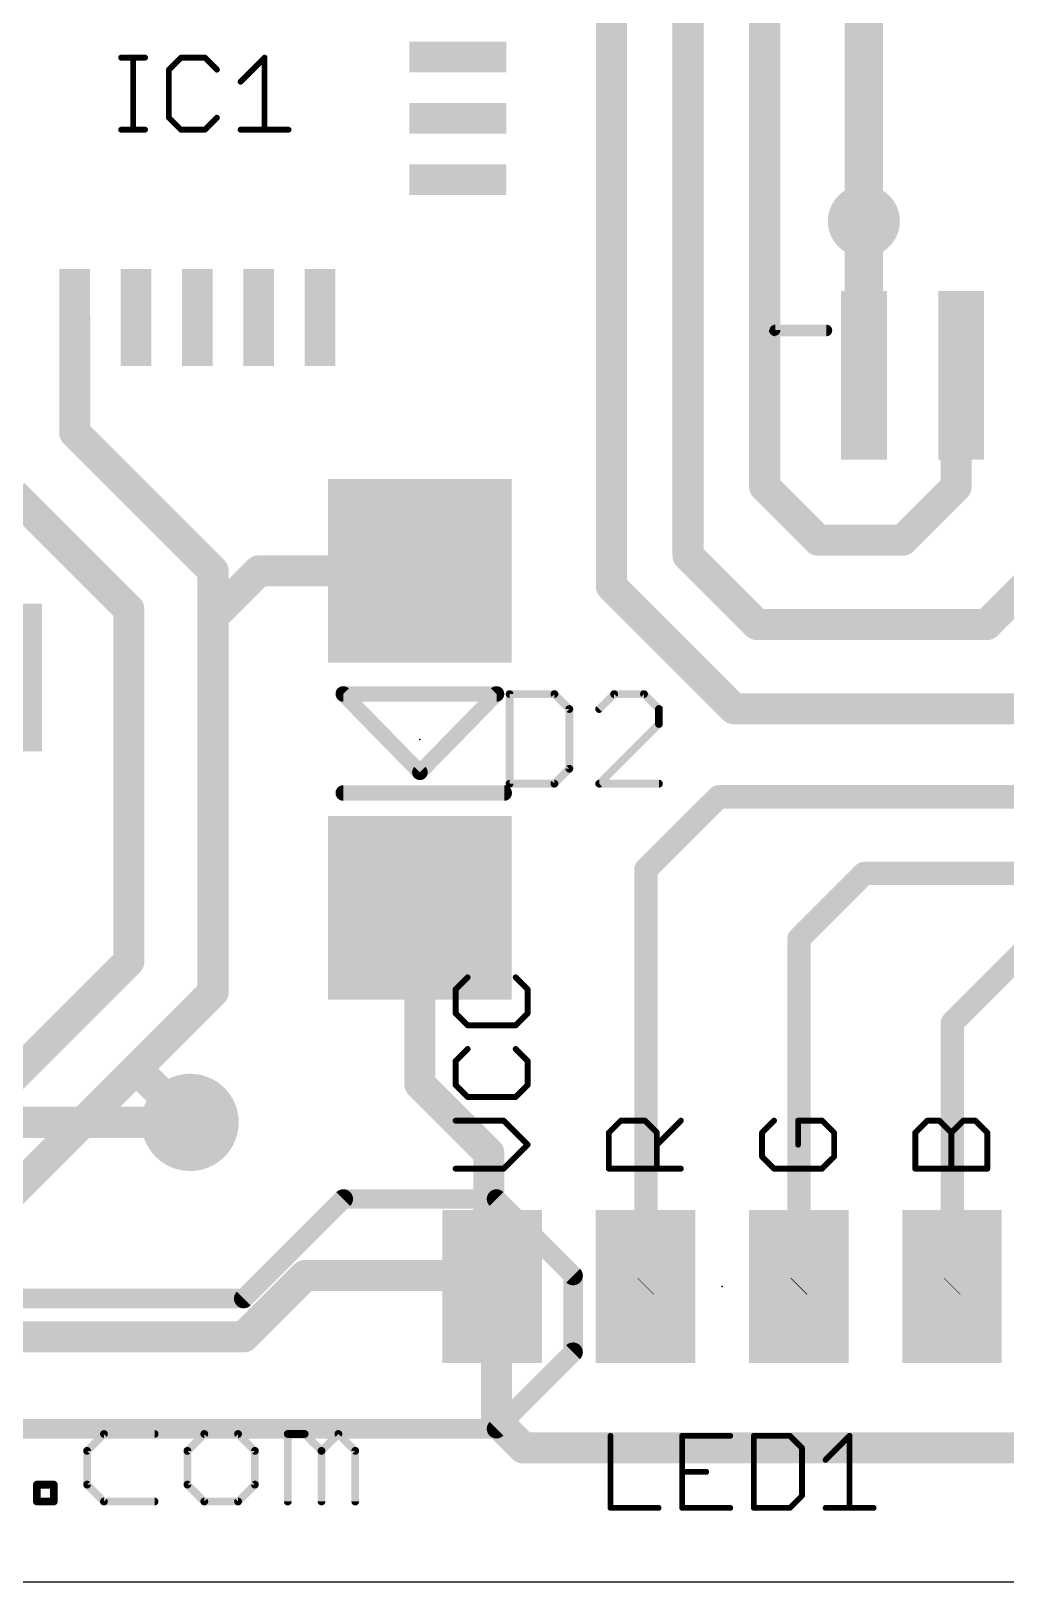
# Model space of a CAD drawing. Extents: x 1.3 to 95.4, y 0 to 60.
# Drawn here: x 36.92 to 49.65, y 0 to 20.25 of the extents above; entities that cross this region are included whole.
import ezdxf

# ---------------------------------------------------------------- set-up
doc = ezdxf.new("R2010")
doc.units = 0
for name, color, linetype in [('1', 12, 'CONTINUOUS'), ('16', 132, 'CONTINUOUS'), ('18', 110, 'CONTINUOUS'), ('20', 53, 'CONTINUOUS'), ('21', 253, 'CONTINUOUS'), ('23', 53, 'CONTINUOUS'), ('25', 253, 'CONTINUOUS')]:
    doc.layers.add(name, color=color, linetype=linetype)

# ---------------------------------------------------------------- blocks, each defined once
blk = doc.blocks.new('RECT')
blk.add_solid([(-0.5, -0.5), (0.5, -0.5), (-0.5, 0.5), (0.5, 0.5)])
blk = doc.blocks.new('ROUNDV')
at = {"const_width": 0.5}
blk.add_lwpolyline([(0, -0.25, 1), (0, 0.25, 1), (0, -0.25)], format="xyb", dxfattribs=at)

msp = doc.modelspace()

# ---------------------------------------------------------------- linework, layer by layer
at = {"layer": '1'}
for points, const_width in [([(47.795, 21.4375), (47.795, 15.7525)], 0.5), ([(46.5, 14.3), (46.5, 21.4)], 0.4064), ([(44.5, 13), (44.5, 21.1)], 0.4064), ([(45.5, 13.4), (45.5, 21.2)], 0.4064), ([(37.495, 15.005), (37.495, 16.5075)], 0.4064), ([(49, 15.6875), (49.065, 15.7525)], 0.4064), ([(49, 14.3), (49, 15.6875)], 0.4064), ([(39.3, 13.2), (37.495, 15.005)], 0.4064), ([(38.2, 12.7), (36.695, 14.205)], 0.4064), ([(46.5, 14.3), (47.2, 13.6)], 0.4064), ([(48.3, 13.6), (49, 14.3)], 0.4064), ([(47.2, 13.6), (48.3, 13.6)], 0.4064), ([(45.5, 13.4), (46.4, 12.5)], 0.4064), ([(49.4, 12.5), (50.335, 13.435)], 0.4064), ([(39.3, 12.6), (39.3, 13.2)], 0.4064), ([(39.3, 12.6), (39.9, 13.2)], 0.4064), ([(39.9, 13.2), (42, 13.2)], 0.4064), ([(44.5, 13), (46.1, 11.4)], 0.4064), ([(38.2, 8.1), (38.2, 12.7)], 0.4064), ([(39.3, 7.7), (39.3, 12.6)], 0.4064), ([(46.4, 12.5), (49.4, 12.5)], 0.4064), ([(46.1, 11.4), (49.9, 11.4)], 0.4064), ([(44.95, 9.3), (45.9, 10.25)], 0.3048), ([(45.9, 10.25), (51, 10.25)], 0.3048), ([(44.95, 3.8625), (44.95, 9.3)], 0.3048), ([(46.95, 8.4), (47.8, 9.25)], 0.3048), ([(47.8, 9.25), (51.5, 9.25)], 0.3048), ([(42, 6.5), (42, 8.8)], 0.4064), ([(46.95, 3.8625), (46.95, 8.4)], 0.3048), ([(35.9, 5.8), (38.2, 8.1)], 0.4064), ([(48.95, 7.3), (49.9, 8.25)], 0.3048), ([(38.2863, 6.6863), (39.3, 7.7)], 0.4064), ([(48.95, 3.8625), (48.95, 7.3)], 0.3048), ([(36.1, 4.5), (38.2863, 6.6863)], 0.4064), ([(38.2863, 6.6863), (38.3137, 6.6863)], 0.4064), ([(38.3137, 6.6863), (39, 6)], 0.4064), ([(42.9, 5.6), (42, 6.5)], 0.4064), ([(42.9, 3.9025), (42.9, 5.6)], 0.4064), ([(39.7, 3.7), (41, 5)], 0.254), ([(41, 5), (43, 5)], 0.254), ([(43, 5), (44, 4)], 0.254), ([(39.7, 3.2), (40.5, 4)], 0.4064), ([(40.5, 4), (42.8025, 4)], 0.4064), ([(42.8025, 4), (42.945, 3.8575)], 0.4064), ([(42.945, 3.8575), (42.9, 3.9025)], 0.4064), ([(42.945, 3.8575), (43, 3.8025)], 0.4064), ([(44, 4), (44, 3)], 0.254), ([(43, 3.8025), (43, 2.1)], 0.4064), ([(44.945, 3.8575), (44.95, 3.8625)], 0.3048), ([(46.945, 3.8575), (46.95, 3.8625)], 0.3048), ([(48.945, 3.8575), (48.95, 3.8625)], 0.3048), ([(22.3, 3.7), (39.7, 3.7)], 0.254), ([(22, 3.2), (39.7, 3.2)], 0.4064), ([(44, 3), (43, 2)], 0.254), ([(43, 2.1), (43.35, 1.75)], 0.4064), ([(43, 2), (18, 2)], 0.254), ([(37.876, 1.9321), (37.6557, 1.7118)], 0.1016), ([(38.537, 1.9321), (37.876, 1.9321)], 0.1016), ([(39.1858, 1.9321), (38.9654, 1.7118)], 0.1016), ([(39.6264, 1.9321), (39.1858, 1.9321)], 0.1016), ([(39.8467, 1.7118), (39.6264, 1.9321)], 0.1016), ([(40.2752, 1.0508), (40.2752, 1.9321)], 0.1016), ([(40.2752, 1.9321), (40.4955, 1.9321)], 0.1016), ([(40.4955, 1.9321), (40.7158, 1.7118)], 0.1016), ([(40.7158, 1.7118), (40.9361, 1.9321)], 0.1016), ([(40.9361, 1.9321), (41.1564, 1.7118)], 0.1016), ([(43.35, 1.75), (54, 1.75)], 0.4064), ([(37.6557, 1.7118), (37.6557, 1.2711)], 0.1016), ([(38.9654, 1.7118), (38.9654, 1.2711)], 0.1016), ([(39.8467, 1.2711), (39.8467, 1.7118)], 0.1016), ([(40.7158, 1.7118), (40.7158, 1.0508)], 0.1016), ([(41.1564, 1.7118), (41.1564, 1.0508)], 0.1016), ([(37.0008, 1.0508), (37.0008, 1.2711)], 0.1016), ([(37.0008, 1.2711), (37.2212, 1.2711)], 0.1016), ([(37.2212, 1.2711), (37.2212, 1.0508)], 0.1016), ([(37.6557, 1.2711), (37.876, 1.0508)], 0.1016), ([(38.9654, 1.2711), (39.1858, 1.0508)], 0.1016), ([(39.6264, 1.0508), (39.8467, 1.2711)], 0.1016), ([(37.2212, 1.0508), (37.0008, 1.0508)], 0.1016), ([(37.876, 1.0508), (38.537, 1.0508)], 0.1016), ([(39.1858, 1.0508), (39.6264, 1.0508)], 0.1016)]:
    msp.add_lwpolyline(points, dxfattribs=dict(at, const_width=const_width))
for points, const_width in [([(37.5966, 16.5075, 1), (37.3934, 16.5075)], 0.2032), ([(47.67, 15.7525, 1), (47.92, 15.7525)], 0.25), ([(49.1016, 15.6875, 1), (48.8984, 15.6875)], 0.2032), ([(48.9282, 15.7593, 1), (49.0718, 15.6157)], 0.2032), ([(49.1368, 15.6807, 1), (48.9932, 15.8243)], 0.2032), ([(37.5668, 15.0768, 1), (37.4232, 14.9332)], 0.2032), ([(37.3934, 15.005, 1), (37.5966, 15.005)], 0.2032), ([(46.3984, 14.3, 1), (46.6016, 14.3)], 0.2032), ([(46.5718, 14.3718, 1), (46.4282, 14.2282)], 0.2032), ([(48.8984, 14.3, 1), (49.1016, 14.3)], 0.2032), ([(49.0718, 14.2282, 1), (48.9282, 14.3718)], 0.2032), ([(47.2, 13.7016, 1), (47.2, 13.4984)], 0.2032), ([(47.1282, 13.5282, 1), (47.2718, 13.6718)], 0.2032), ([(48.2282, 13.6718, 1), (48.3718, 13.5282)], 0.2032), ([(48.3, 13.4984, 1), (48.3, 13.7016)], 0.2032), ([(45.5718, 13.4718, 1), (45.4282, 13.3282)], 0.2032), ([(39.4016, 13.2, 1), (39.1984, 13.2)], 0.2032), ([(39.2282, 13.1282, 1), (39.3718, 13.2718)], 0.2032), ([(39.9, 13.3016, 1), (39.9, 13.0984)], 0.2032), ([(39.9718, 13.1282, 1), (39.8282, 13.2718)], 0.2032), ([(42, 13.0984, 1), (42, 13.3016)], 0.2032), ([(45.3984, 13.4, 1), (45.6016, 13.4)], 0.2032), ([(44.5718, 13.0718, 1), (44.4282, 12.9282)], 0.2032), ([(44.3984, 13, 1), (44.6016, 13)], 0.2032), ([(38.3016, 12.7, 1), (38.0984, 12.7)], 0.2032), ([(38.1282, 12.6282, 1), (38.2718, 12.7718)], 0.2032), ([(39.4016, 12.6, 1), (39.1984, 12.6)], 0.2032), ([(39.2282, 12.6718, 1), (39.3718, 12.5282)], 0.2032), ([(39.1984, 12.6, 1), (39.4016, 12.6)], 0.2032), ([(46.4, 12.6016, 1), (46.4, 12.3984)], 0.2032), ([(46.3282, 12.4282, 1), (46.4718, 12.5718)], 0.2032), ([(49.3282, 12.5718, 1), (49.4718, 12.4282)], 0.2032), ([(49.4, 12.3984, 1), (49.4, 12.6016)], 0.2032), ([(46.1, 11.5016, 1), (46.1, 11.2984)], 0.2032), ([(46.0282, 11.3282, 1), (46.1718, 11.4718)], 0.2032), ([(45.9, 10.3262, 1), (45.9, 10.1738)], 0.1524), ([(45.9539, 10.1961, 1), (45.8461, 10.3039)], 0.1524), ([(45.0262, 9.3, 1), (44.8738, 9.3)], 0.1524), ([(44.8961, 9.3539, 1), (45.0039, 9.2461)], 0.1524), ([(47.8, 9.3262, 1), (47.8, 9.1738)], 0.1524), ([(47.8539, 9.1961, 1), (47.7461, 9.3039)], 0.1524), ([(42.1016, 8.8, 1), (41.8984, 8.8)], 0.2032), ([(47.0262, 8.4, 1), (46.8738, 8.4)], 0.1524), ([(46.8961, 8.4539, 1), (47.0039, 8.3461)], 0.1524), ([(38.2718, 8.0282, 1), (38.1282, 8.1718)], 0.2032), ([(38.0984, 8.1, 1), (38.3016, 8.1)], 0.2032), ([(39.3718, 7.6282, 1), (39.2282, 7.7718)], 0.2032), ([(39.1984, 7.7, 1), (39.4016, 7.7)], 0.2032), ([(49.0262, 7.3, 1), (48.8738, 7.3)], 0.1524), ([(48.8961, 7.3539, 1), (49.0039, 7.2461)], 0.1524), ([(38.2863, 6.7879, 1), (38.2863, 6.5847)], 0.2032), ([(38.3855, 6.7581, 1), (38.2419, 6.6145)], 0.2032), ([(38.3581, 6.6145, 1), (38.2145, 6.7581)], 0.2032), ([(38.3137, 6.5847, 1), (38.3137, 6.7879)], 0.2032), ([(38.2145, 6.7581, 1), (38.3581, 6.6145)], 0.2032), ([(42.0718, 6.5718, 1), (41.9282, 6.4282)], 0.2032), ([(41.8984, 6.5, 1), (42.1016, 6.5)], 0.2032), ([(38.9282, 5.9282, 1), (39.0718, 6.0718)], 0.2032), ([(43.0016, 5.6, 1), (42.7984, 5.6)], 0.2032), ([(42.8282, 5.5282, 1), (42.9718, 5.6718)], 0.2032), ([(41, 5.0635, 1), (41, 4.9365)], 0.127), ([(41.0449, 4.9551, 1), (40.9551, 5.0449)], 0.127), ([(43.0449, 5.0449, 1), (42.9551, 4.9551)], 0.127), ([(43, 4.9365, 1), (43, 5.0635)], 0.127), ([(40.5, 4.1016, 1), (40.5, 3.8984)], 0.2032), ([(40.5718, 3.9282, 1), (40.4282, 4.0718)], 0.2032), ([(42.8743, 4.0718, 1), (42.7307, 3.9282)], 0.2032), ([(42.9718, 3.9743, 1), (42.8282, 3.8307)], 0.2032), ([(42.8025, 3.8984, 1), (42.8025, 4.1016)], 0.2032), ([(43.0168, 3.9293, 1), (42.8732, 3.7857)], 0.2032), ([(44.0635, 4, 1), (43.9365, 4)], 0.127), ([(43.9551, 3.9551, 1), (44.0449, 4.0449)], 0.127), ([(42.7984, 3.9025, 1), (43.0016, 3.9025)], 0.2032), ([(42.8732, 3.7857, 1), (43.0168, 3.9293)], 0.2032), ([(42.8732, 3.7857, 1), (43.0168, 3.9293)], 0.2032), ([(43.1016, 3.8025, 1), (42.8984, 3.8025)], 0.2032), ([(42.9282, 3.7307, 1), (43.0718, 3.8743)], 0.2032), ([(44.8911, 3.9114, 1), (44.9989, 3.8036)], 0.1524), ([(44.8738, 3.8625, 1), (45.0262, 3.8625)], 0.1524), ([(45.0039, 3.8086, 1), (44.8961, 3.9164)], 0.1524), ([(46.8911, 3.9114, 1), (46.9989, 3.8036)], 0.1524), ([(46.8738, 3.8625, 1), (47.0262, 3.8625)], 0.1524), ([(47.0039, 3.8086, 1), (46.8961, 3.9164)], 0.1524), ([(48.8911, 3.9114, 1), (48.9989, 3.8036)], 0.1524), ([(48.8738, 3.8625, 1), (49.0262, 3.8625)], 0.1524), ([(49.0039, 3.8086, 1), (48.8961, 3.9164)], 0.1524), ([(39.6551, 3.7449, 1), (39.7449, 3.6551)], 0.127), ([(39.7, 3.6365, 1), (39.7, 3.7635)], 0.127), ([(39.6282, 3.2718, 1), (39.7718, 3.1282)], 0.2032), ([(39.7, 3.0984, 1), (39.7, 3.3016)], 0.2032), ([(43.9365, 3, 1), (44.0635, 3)], 0.127), ([(44.0449, 2.9551, 1), (43.9551, 3.0449)], 0.127), ([(43.0718, 2.1718, 1), (42.9282, 2.0282)], 0.2032), ([(42.8984, 2.1, 1), (43.1016, 2.1)], 0.2032), ([(42.9551, 2.0449, 1), (43.0449, 1.9551)], 0.127), ([(43, 1.9365, 1), (43, 2.0635)], 0.127), ([(37.876, 1.9575, 1), (37.876, 1.9067)], 0.0508), ([(37.894, 1.9141, 1), (37.8581, 1.95)], 0.0508), ([(38.537, 1.9067, 1), (38.537, 1.9575)], 0.0508), ([(39.1858, 1.9575, 1), (39.1858, 1.9067)], 0.0508), ([(39.2037, 1.9141, 1), (39.1678, 1.95)], 0.0508), ([(39.6444, 1.95, 1), (39.6084, 1.9141)], 0.0508), ([(39.6264, 1.9067, 1), (39.6264, 1.9575)], 0.0508), ([(40.3006, 1.9321, 1), (40.2498, 1.9321)], 0.0508), ([(40.2752, 1.9575, 1), (40.2752, 1.9067)], 0.0508), ([(40.5134, 1.95, 1), (40.4775, 1.9141)], 0.0508), ([(40.4955, 1.9067, 1), (40.4955, 1.9575)], 0.0508), ([(40.9541, 1.95, 1), (40.9182, 1.9141)], 0.0508), ([(40.9541, 1.9141, 1), (40.9182, 1.95)], 0.0508), ([(43.35, 1.8516, 1), (43.35, 1.6484)], 0.2032), ([(43.2782, 1.6782, 1), (43.4218, 1.8218)], 0.2032), ([(37.6811, 1.7118, 1), (37.6303, 1.7118)], 0.0508), ([(37.6378, 1.7297, 1), (37.6737, 1.6938)], 0.0508), ([(38.9908, 1.7118, 1), (38.94, 1.7118)], 0.0508), ([(38.9475, 1.7297, 1), (38.9834, 1.6938)], 0.0508), ([(39.8721, 1.7118, 1), (39.8213, 1.7118)], 0.0508), ([(39.8288, 1.6938, 1), (39.8647, 1.7297)], 0.0508), ([(40.7412, 1.7118, 1), (40.6904, 1.7118)], 0.0508), ([(40.6978, 1.7297, 1), (40.7338, 1.6938)], 0.0508), ([(40.6978, 1.6938, 1), (40.7338, 1.7297)], 0.0508), ([(41.1818, 1.7118, 1), (41.131, 1.7118)], 0.0508), ([(41.1385, 1.6938, 1), (41.1744, 1.7297)], 0.0508), ([(37.0008, 1.2965, 1), (37.0008, 1.2457)], 0.0508), ([(37.0262, 1.2711, 1), (36.9755, 1.2711)], 0.0508), ([(37.2466, 1.2711, 1), (37.1958, 1.2711)], 0.0508), ([(37.2212, 1.2457, 1), (37.2212, 1.2965)], 0.0508), ([(37.6303, 1.2711, 1), (37.6811, 1.2711)], 0.0508), ([(37.6737, 1.2891, 1), (37.6378, 1.2532)], 0.0508), ([(38.94, 1.2711, 1), (38.9908, 1.2711)], 0.0508), ([(38.9834, 1.2891, 1), (38.9475, 1.2532)], 0.0508), ([(39.8213, 1.2711, 1), (39.8721, 1.2711)], 0.0508), ([(39.8647, 1.2532, 1), (39.8288, 1.2891)], 0.0508), ([(37.0008, 1.0762, 1), (37.0008, 1.0254)], 0.0508), ([(36.9755, 1.0508, 1), (37.0262, 1.0508)], 0.0508), ([(37.1958, 1.0508, 1), (37.2466, 1.0508)], 0.0508), ([(37.2212, 1.0254, 1), (37.2212, 1.0762)], 0.0508), ([(37.876, 1.0762, 1), (37.876, 1.0254)], 0.0508), ([(37.8581, 1.0328, 1), (37.894, 1.0688)], 0.0508), ([(38.537, 1.0254, 1), (38.537, 1.0762)], 0.0508), ([(39.1858, 1.0762, 1), (39.1858, 1.0254)], 0.0508), ([(39.1678, 1.0328, 1), (39.2037, 1.0688)], 0.0508), ([(39.6084, 1.0688, 1), (39.6444, 1.0328)], 0.0508), ([(39.6264, 1.0254, 1), (39.6264, 1.0762)], 0.0508), ([(40.2498, 1.0508, 1), (40.3006, 1.0508)], 0.0508), ([(40.6904, 1.0508, 1), (40.7412, 1.0508)], 0.0508), ([(41.131, 1.0508, 1), (41.1818, 1.0508)], 0.0508)]:
    msp.add_lwpolyline(points, format="xyb", dxfattribs=dict(at, const_width=const_width))
at = {"layer": '16', "const_width": 0.4064}
msp.add_lwpolyline([(39, 6), (35, 6)], dxfattribs=at)
at = {"layer": '16', "const_width": 0.2032}
msp.add_lwpolyline([(39, 5.8984, 1), (39, 6.1016)], format="xyb", dxfattribs=at)
at = {"layer": '20'}
msp.add_line((5, 0), (95.375, 0), dxfattribs=at)
at = {"layer": '21'}
for points, const_width in [([(46.63, 16.3425), (46.63, 24.2675)], 0.15), ([(46.6374, 16.3381), (47.3067, 16.3381)], 0.15), ([(41, 11.593), (42, 10.57)], 0.2032), ([(43, 11.593), (41, 11.593)], 0.2032), ([(42, 10.57), (43, 11.593)], 0.2032), ([(41, 10.3), (43.1, 10.3)], 0.2032), ([(42.6231, 7.8937), (42.4663, 7.7369)], 0.0762), ([(43.4069, 7.7369), (43.2501, 7.8937)], 0.0762), ([(42.4663, 7.7369), (42.4663, 7.4234)], 0.0762), ([(43.4069, 7.4234), (43.4069, 7.7369)], 0.0762), ([(42.4663, 7.4234), (42.6231, 7.2666)], 0.0762), ([(42.6231, 7.2666), (43.2501, 7.2666)], 0.0762), ([(43.2501, 7.2666), (43.4069, 7.4234)], 0.0762), ([(42.6231, 6.9582), (42.4663, 6.8014)], 0.0762), ([(43.4069, 6.8014), (43.2501, 6.9582)], 0.0762), ([(42.4663, 6.8014), (42.4663, 6.4879)], 0.0762), ([(43.4069, 6.4879), (43.4069, 6.8014)], 0.0762), ([(42.4663, 6.4879), (42.6231, 6.3311)], 0.0762), ([(43.2501, 6.3311), (43.4069, 6.4879)], 0.0762), ([(42.6231, 6.3311), (43.2501, 6.3311)], 0.0762), ([(43.0934, 6.0227), (42.4663, 6.0227)], 0.0762), ([(43.4069, 5.7091), (43.0934, 6.0227)], 0.0762), ([(44.4663, 5.8659), (44.6231, 6.0227)], 0.0762), ([(44.4663, 5.3956), (44.4663, 5.8659)], 0.0762), ([(44.6231, 6.0227), (44.9366, 6.0227)], 0.0762), ([(44.9366, 6.0227), (45.0934, 5.8659)], 0.0762), ([(45.0934, 5.7091), (45.4069, 6.0227)], 0.0762), ([(45.0934, 5.8659), (45.0934, 5.3956)], 0.0762), ([(46.6231, 6.0227), (46.4663, 5.8659)], 0.0762), ([(46.4663, 5.8659), (46.4663, 5.5524)], 0.0762), ([(47.2501, 6.0227), (46.9366, 6.0227)], 0.0762), ([(46.9366, 6.0227), (46.9366, 5.7091)], 0.0762), ([(47.4069, 5.8659), (47.2501, 6.0227)], 0.0762), ([(47.4069, 5.5524), (47.4069, 5.8659)], 0.0762), ([(48.4663, 5.8659), (48.6231, 6.0227)], 0.0762), ([(48.4663, 5.3956), (48.4663, 5.8659)], 0.0762), ([(48.6231, 6.0227), (48.7798, 6.0227)], 0.0762), ([(48.7798, 6.0227), (48.9366, 5.8659)], 0.0762), ([(48.9366, 5.8659), (49.0934, 6.0227)], 0.0762), ([(48.9366, 5.3956), (48.9366, 5.8659)], 0.0762), ([(49.0934, 6.0227), (49.2501, 6.0227)], 0.0762), ([(49.2501, 6.0227), (49.4069, 5.8659)], 0.0762), ([(49.4069, 5.8659), (49.4069, 5.3956)], 0.0762), ([(43.0934, 5.3956), (43.4069, 5.7091)], 0.0762), ([(46.4663, 5.5524), (46.6231, 5.3956)], 0.0762), ([(47.2501, 5.3956), (47.4069, 5.5524)], 0.0762), ([(42.4663, 5.3956), (43.0934, 5.3956)], 0.0762), ([(45.4069, 5.3956), (44.4663, 5.3956)], 0.0762), ([(46.6231, 5.3956), (47.2501, 5.3956)], 0.0762), ([(49.4069, 5.3956), (48.4663, 5.3956)], 0.0762)]:
    msp.add_lwpolyline(points, dxfattribs=dict(at, const_width=const_width))
for points, const_width in [([(47.795, 17.4475, 1), (47.795, 18.0825, 1), (47.795, 17.4475)], 0.3048), ([(46.6374, 16.3756, 1), (46.6374, 16.3006)], 0.075), ([(47.3067, 16.3006, 1), (47.3067, 16.3756)], 0.075), ([(46.5925, 16.3425, 1), (46.6675, 16.3425)], 0.075), ([(41.0363, 11.6285, 1), (40.9637, 11.5575)], 0.1016), ([(41, 11.6438, 1), (41, 11.5422)], 0.1016), ([(43.0363, 11.5575, 1), (42.9637, 11.6285)], 0.1016), ([(43, 11.5422, 1), (43, 11.6438)], 0.1016), ([(41.9637, 10.6055, 1), (42.0363, 10.5345)], 0.1016), ([(41.9637, 10.5345, 1), (42.0363, 10.6055)], 0.1016), ([(41, 10.3508, 1), (41, 10.2492)], 0.1016), ([(43.1, 10.2492, 1), (43.1, 10.3508)], 0.1016), ([(42.6365, 7.8802, 1), (42.6096, 7.9072)], 0.0381), ([(43.2636, 7.9072, 1), (43.2367, 7.8802)], 0.0381), ([(42.4853, 7.7369, 1), (42.4472, 7.7369)], 0.0381), ([(42.4528, 7.7504, 1), (42.4798, 7.7235)], 0.0381), ([(43.426, 7.7369, 1), (43.3879, 7.7369)], 0.0381), ([(43.3934, 7.7235, 1), (43.4204, 7.7504)], 0.0381), ([(42.4798, 7.4369, 1), (42.4528, 7.4099)], 0.0381), ([(42.4472, 7.4234, 1), (42.4853, 7.4234)], 0.0381), ([(42.6231, 7.2857, 1), (42.6231, 7.2476)], 0.0381), ([(42.6096, 7.2532, 1), (42.6365, 7.2801)], 0.0381), ([(43.2367, 7.2801, 1), (43.2636, 7.2532)], 0.0381), ([(43.2501, 7.2476, 1), (43.2501, 7.2857)], 0.0381), ([(43.3879, 7.4234, 1), (43.426, 7.4234)], 0.0381), ([(43.4204, 7.4099, 1), (43.3934, 7.4369)], 0.0381), ([(42.6365, 6.9447, 1), (42.6096, 6.9717)], 0.0381), ([(43.2636, 6.9717, 1), (43.2367, 6.9447)], 0.0381), ([(42.4853, 6.8014, 1), (42.4472, 6.8014)], 0.0381), ([(42.4528, 6.8149, 1), (42.4798, 6.7879)], 0.0381), ([(43.426, 6.8014, 1), (43.3879, 6.8014)], 0.0381), ([(43.3934, 6.7879, 1), (43.4204, 6.8149)], 0.0381), ([(42.4798, 6.5014, 1), (42.4528, 6.4744)], 0.0381), ([(42.4472, 6.4879, 1), (42.4853, 6.4879)], 0.0381), ([(43.3879, 6.4879, 1), (43.426, 6.4879)], 0.0381), ([(43.4204, 6.4744, 1), (43.3934, 6.5014)], 0.0381), ([(42.6231, 6.3502, 1), (42.6231, 6.3121)], 0.0381), ([(42.6096, 6.3176, 1), (42.6365, 6.3446)], 0.0381), ([(43.2367, 6.3446, 1), (43.2636, 6.3176)], 0.0381), ([(43.2501, 6.3121, 1), (43.2501, 6.3502)], 0.0381), ([(42.4663, 6.0417, 1), (42.4663, 6.0036)], 0.0381), ([(43.1068, 6.0361, 1), (43.0799, 6.0092)], 0.0381), ([(43.0934, 6.0036, 1), (43.0934, 6.0417)], 0.0381), ([(44.4853, 5.8659, 1), (44.4472, 5.8659)], 0.0381), ([(44.4528, 5.8794, 1), (44.4798, 5.8524)], 0.0381), ([(44.6231, 6.0417, 1), (44.6231, 6.0036)], 0.0381), ([(44.6365, 6.0092, 1), (44.6096, 6.0361)], 0.0381), ([(44.9501, 6.0361, 1), (44.9231, 6.0092)], 0.0381), ([(44.9366, 6.0036, 1), (44.9366, 6.0417)], 0.0381), ([(45.1124, 5.8659, 1), (45.0743, 5.8659)], 0.0381), ([(45.0799, 5.8524, 1), (45.1068, 5.8794)], 0.0381), ([(45.4204, 6.0092, 1), (45.3934, 6.0361)], 0.0381), ([(46.4853, 5.8659, 1), (46.4472, 5.8659)], 0.0381), ([(46.4528, 5.8794, 1), (46.4798, 5.8524)], 0.0381), ([(46.6365, 6.0092, 1), (46.6096, 6.0361)], 0.0381), ([(46.9366, 6.0417, 1), (46.9366, 6.0036)], 0.0381), ([(46.9557, 6.0227, 1), (46.9176, 6.0227)], 0.0381), ([(47.2636, 6.0361, 1), (47.2367, 6.0092)], 0.0381), ([(47.2501, 6.0036, 1), (47.2501, 6.0417)], 0.0381), ([(47.426, 5.8659, 1), (47.3879, 5.8659)], 0.0381), ([(47.3934, 5.8524, 1), (47.4204, 5.8794)], 0.0381), ([(48.4853, 5.8659, 1), (48.4472, 5.8659)], 0.0381), ([(48.4528, 5.8794, 1), (48.4798, 5.8524)], 0.0381), ([(48.6231, 6.0417, 1), (48.6231, 6.0036)], 0.0381), ([(48.6365, 6.0092, 1), (48.6096, 6.0361)], 0.0381), ([(48.7933, 6.0361, 1), (48.7664, 6.0092)], 0.0381), ([(48.7798, 6.0036, 1), (48.7798, 6.0417)], 0.0381), ([(48.9231, 5.8794, 1), (48.9501, 5.8524)], 0.0381), ([(48.9557, 5.8659, 1), (48.9176, 5.8659)], 0.0381), ([(48.9231, 5.8524, 1), (48.9501, 5.8794)], 0.0381), ([(49.0934, 6.0417, 1), (49.0934, 6.0036)], 0.0381), ([(49.1068, 6.0092, 1), (49.0799, 6.0361)], 0.0381), ([(49.2636, 6.0361, 1), (49.2367, 6.0092)], 0.0381), ([(49.2501, 6.0036, 1), (49.2501, 6.0417)], 0.0381), ([(49.426, 5.8659, 1), (49.3879, 5.8659)], 0.0381), ([(49.3934, 5.8524, 1), (49.4204, 5.8794)], 0.0381), ([(43.4204, 5.6957, 1), (43.3934, 5.7226)], 0.0381), ([(43.3934, 5.6957, 1), (43.4204, 5.7226)], 0.0381), ([(45.0799, 5.7226, 1), (45.1068, 5.6957)], 0.0381), ([(46.9176, 5.7091, 1), (46.9557, 5.7091)], 0.0381), ([(46.4798, 5.5658, 1), (46.4528, 5.5389)], 0.0381), ([(46.4472, 5.5524, 1), (46.4853, 5.5524)], 0.0381), ([(47.3879, 5.5524, 1), (47.426, 5.5524)], 0.0381), ([(47.4204, 5.5389, 1), (47.3934, 5.5658)], 0.0381), ([(42.4663, 5.4146, 1), (42.4663, 5.3765)], 0.0381), ([(43.0799, 5.4091, 1), (43.1068, 5.3821)], 0.0381), ([(43.0934, 5.3765, 1), (43.0934, 5.4146)], 0.0381), ([(44.4663, 5.4146, 1), (44.4663, 5.3765)], 0.0381), ([(44.4472, 5.3956, 1), (44.4853, 5.3956)], 0.0381), ([(45.0743, 5.3956, 1), (45.1124, 5.3956)], 0.0381), ([(45.4069, 5.3765, 1), (45.4069, 5.4146)], 0.0381), ([(46.6231, 5.4146, 1), (46.6231, 5.3765)], 0.0381), ([(46.6096, 5.3821, 1), (46.6365, 5.4091)], 0.0381), ([(47.2367, 5.4091, 1), (47.2636, 5.3821)], 0.0381), ([(47.2501, 5.3765, 1), (47.2501, 5.4146)], 0.0381), ([(48.4663, 5.4146, 1), (48.4663, 5.3765)], 0.0381), ([(48.4472, 5.3956, 1), (48.4853, 5.3956)], 0.0381), ([(48.9176, 5.3956, 1), (48.9557, 5.3956)], 0.0381), ([(49.3879, 5.3956, 1), (49.426, 5.3956)], 0.0381), ([(49.4069, 5.3765, 1), (49.4069, 5.4146)], 0.0381)]:
    msp.add_lwpolyline(points, format="xyb", dxfattribs=dict(at, const_width=const_width))
at = {"layer": '23'}
for p in [(42, 11), (45.945, 3.8575)]:
    msp.add_point(p, dxfattribs=at)
at = {"layer": '25'}
for points, const_width in [([(38.0999, 19.9188, 1), (38.0999, 19.8807)], 0.0381), ([(38.2757, 19.8997, 1), (38.2376, 19.8997)], 0.0381), ([(38.4134, 19.8807, 1), (38.4134, 19.9188)], 0.0381), ([(38.8803, 19.9188, 1), (38.8803, 19.8807)], 0.0381), ([(38.8938, 19.8862, 1), (38.8669, 19.9132)], 0.0381), ([(39.2073, 19.9132, 1), (39.1804, 19.8862)], 0.0381), ([(39.1939, 19.8807, 1), (39.1939, 19.9188)], 0.0381), ([(39.9917, 19.8997, 1), (39.9536, 19.8997)], 0.0381), ([(39.9861, 19.8862, 1), (39.9591, 19.9132)], 0.0381), ([(38.7426, 19.7429, 1), (38.7045, 19.7429)], 0.0381), ([(38.7101, 19.7564, 1), (38.737, 19.7295)], 0.0381), ([(39.3372, 19.7295, 1), (39.3641, 19.7564)], 0.0381), ([(39.6456, 19.5996, 1), (39.6725, 19.5727)], 0.0381), ([(38.737, 19.1293, 1), (38.7101, 19.1024)], 0.0381), ([(38.7045, 19.1159, 1), (38.7426, 19.1159)], 0.0381), ([(39.3641, 19.1024, 1), (39.3372, 19.1293)], 0.0381), ([(38.0999, 18.9781, 1), (38.0999, 18.94)], 0.0381), ([(38.2376, 18.9591, 1), (38.2757, 18.9591)], 0.0381), ([(38.4134, 18.94, 1), (38.4134, 18.9781)], 0.0381), ([(38.8803, 18.9781, 1), (38.8803, 18.94)], 0.0381), ([(38.8669, 18.9456, 1), (38.8938, 18.9726)], 0.0381), ([(39.1804, 18.9726, 1), (39.2073, 18.9456)], 0.0381), ([(39.1939, 18.94, 1), (39.1939, 18.9781)], 0.0381), ([(39.6591, 18.9781, 1), (39.6591, 18.94)], 0.0381), ([(39.9536, 18.9591, 1), (39.9917, 18.9591)], 0.0381), ([(40.2861, 18.94, 1), (40.2861, 18.9781)], 0.0381), ([(43.1964, 11.5912, 1), (43.1456, 11.5912)], 0.0508), ([(43.171, 11.6166, 1), (43.171, 11.5658)], 0.0508), ([(43.7737, 11.6092, 1), (43.7377, 11.5732)], 0.0508), ([(43.7557, 11.5658, 1), (43.7557, 11.6166)], 0.0508), ([(44.5353, 11.6166, 1), (44.5353, 11.5658)], 0.0508), ([(44.5533, 11.5732, 1), (44.5173, 11.6092)], 0.0508), ([(44.9431, 11.6092, 1), (44.9071, 11.5732)], 0.0508), ([(44.9251, 11.5658, 1), (44.9251, 11.6166)], 0.0508), ([(43.976, 11.3963, 1), (43.9252, 11.3963)], 0.0508), ([(43.9326, 11.3783, 1), (43.9686, 11.4143)], 0.0508), ([(44.3224, 11.4143, 1), (44.3584, 11.3783)], 0.0508), ([(45.1454, 11.3963, 1), (45.0946, 11.3963)], 0.0508), ([(45.102, 11.3783, 1), (45.138, 11.4143)], 0.0508), ([(45.0946, 11.2014, 1), (45.1454, 11.2014)], 0.0508), ([(45.138, 11.1834, 1), (45.102, 11.2194)], 0.0508), ([(43.9252, 10.6167, 1), (43.976, 10.6167)], 0.0508), ([(43.9686, 10.5987, 1), (43.9326, 10.6347)], 0.0508), ([(43.171, 10.4472, 1), (43.171, 10.3964)], 0.0508), ([(43.1456, 10.4218, 1), (43.1964, 10.4218)], 0.0508), ([(43.7377, 10.4398, 1), (43.7737, 10.4038)], 0.0508), ([(43.7557, 10.3964, 1), (43.7557, 10.4472)], 0.0508), ([(44.3224, 10.4398, 1), (44.3584, 10.4038)], 0.0508), ([(44.3404, 10.4472, 1), (44.3404, 10.3964)], 0.0508), ([(45.12, 10.3964, 1), (45.12, 10.4472)], 0.0508), ([(44.5076, 1.9077, 1), (44.4695, 1.9077)], 0.0381), ([(45.424, 1.9268, 1), (45.424, 1.8887)], 0.0381), ([(45.4431, 1.9077, 1), (45.405, 1.9077)], 0.0381), ([(46.0511, 1.8887, 1), (46.0511, 1.9268)], 0.0381), ([(46.3786, 1.9077, 1), (46.3405, 1.9077)], 0.0381), ([(46.3596, 1.9268, 1), (46.3596, 1.8887)], 0.0381), ([(46.8433, 1.9212, 1), (46.8164, 1.8942)], 0.0381), ([(46.8299, 1.8887, 1), (46.8299, 1.9268)], 0.0381), ([(47.6277, 1.9077, 1), (47.5896, 1.9077)], 0.0381), ([(47.6221, 1.8942, 1), (47.5951, 1.9212)], 0.0381), ([(47.0057, 1.7509, 1), (46.9676, 1.7509)], 0.0381), ([(46.9732, 1.7375, 1), (47.0001, 1.7644)], 0.0381), ([(47.2816, 1.6076, 1), (47.3085, 1.5807)], 0.0381), ([(45.424, 1.4565, 1), (45.424, 1.4183)], 0.0381), ([(45.7376, 1.4183, 1), (45.7376, 1.4565)], 0.0381), ([(46.9676, 1.1239, 1), (47.0057, 1.1239)], 0.0381), ([(47.0001, 1.1104, 1), (46.9732, 1.1373)], 0.0381), ([(44.4885, 0.9862, 1), (44.4885, 0.9481)], 0.0381), ([(44.4695, 0.9671, 1), (44.5076, 0.9671)], 0.0381), ([(45.1156, 0.9481, 1), (45.1156, 0.9862)], 0.0381), ([(45.424, 0.9862, 1), (45.424, 0.9481)], 0.0381), ([(45.405, 0.9671, 1), (45.4431, 0.9671)], 0.0381), ([(46.0511, 0.9481, 1), (46.0511, 0.9862)], 0.0381), ([(46.3405, 0.9671, 1), (46.3786, 0.9671)], 0.0381), ([(46.3596, 0.9862, 1), (46.3596, 0.9481)], 0.0381), ([(46.8164, 0.9806, 1), (46.8433, 0.9536)], 0.0381), ([(46.8299, 0.9481, 1), (46.8299, 0.9862)], 0.0381), ([(47.2951, 0.9862, 1), (47.2951, 0.9481)], 0.0381), ([(47.5896, 0.9671, 1), (47.6277, 0.9671)], 0.0381), ([(47.9221, 0.9481, 1), (47.9221, 0.9862)], 0.0381)]:
    msp.add_lwpolyline(points, format="xyb", dxfattribs=dict(at, const_width=const_width))
for points, const_width in [([(38.0999, 19.8997), (38.4134, 19.8997)], 0.0762), ([(38.2566, 18.9591), (38.2566, 19.8997)], 0.0762), ([(38.8803, 19.8997), (38.7236, 19.7429)], 0.0762), ([(39.1939, 19.8997), (38.8803, 19.8997)], 0.0762), ([(39.3506, 19.7429), (39.1939, 19.8997)], 0.0762), ([(39.6591, 19.5862), (39.9726, 19.8997)], 0.0762), ([(39.9726, 19.8997), (39.9726, 18.9591)], 0.0762), ([(38.7236, 19.7429), (38.7236, 19.1159)], 0.0762), ([(38.7236, 19.1159), (38.8803, 18.9591)], 0.0762), ([(39.1939, 18.9591), (39.3506, 19.1159)], 0.0762), ([(38.0999, 18.9591), (38.4134, 18.9591)], 0.0762), ([(38.8803, 18.9591), (39.1939, 18.9591)], 0.0762), ([(39.6591, 18.9591), (40.2861, 18.9591)], 0.0762), ([(43.171, 11.5912), (43.171, 10.4218)], 0.1016), ([(43.7557, 11.5912), (43.171, 11.5912)], 0.1016), ([(43.9506, 11.3963), (43.7557, 11.5912)], 0.1016), ([(44.5353, 11.5912), (44.3404, 11.3963)], 0.1016), ([(44.9251, 11.5912), (44.5353, 11.5912)], 0.1016), ([(45.12, 11.3963), (44.9251, 11.5912)], 0.1016), ([(43.9506, 10.6167), (43.9506, 11.3963)], 0.1016), ([(45.12, 11.2014), (45.12, 11.3963)], 0.1016), ([(44.3404, 10.4218), (45.12, 11.2014)], 0.1016), ([(43.7557, 10.4218), (43.9506, 10.6167)], 0.1016), ([(43.171, 10.4218), (43.7557, 10.4218)], 0.1016), ([(45.12, 10.4218), (44.3404, 10.4218)], 0.1016), ([(44.4885, 1.9077), (44.4885, 0.9671)], 0.0762), ([(46.0511, 1.9077), (45.424, 1.9077)], 0.0762), ([(45.424, 1.9077), (45.424, 0.9671)], 0.0762), ([(46.3596, 1.9077), (46.3596, 0.9671)], 0.0762), ([(46.8299, 1.9077), (46.3596, 1.9077)], 0.0762), ([(46.9866, 1.7509), (46.8299, 1.9077)], 0.0762), ([(47.2951, 1.5942), (47.6086, 1.9077)], 0.0762), ([(47.6086, 1.9077), (47.6086, 0.9671)], 0.0762), ([(46.9866, 1.1239), (46.9866, 1.7509)], 0.0762), ([(45.424, 1.4374), (45.7376, 1.4374)], 0.0762), ([(46.8299, 0.9671), (46.9866, 1.1239)], 0.0762), ([(44.4885, 0.9671), (45.1156, 0.9671)], 0.0762), ([(45.424, 0.9671), (46.0511, 0.9671)], 0.0762), ([(46.3596, 0.9671), (46.8299, 0.9671)], 0.0762), ([(47.2951, 0.9671), (47.9221, 0.9671)], 0.0762)]:
    msp.add_lwpolyline(points, dxfattribs=dict(at, const_width=const_width))

# ---------------------------------------------------------------- block references
at = {"layer": '1'}
for p, xscale, yscale, rotation in [((42.495, 19.9075), 1.27, 0.4, 180), ((42.495, 19.1075), 1.27, 0.4, 180), ((42.495, 18.3075), 1.27, 0.4, 180), ((37.495, 16.5075), 1.27, 0.4, 270), ((38.295, 16.5075), 1.27, 0.4, 270), ((39.095, 16.5075), 1.27, 0.4, 270), ((39.895, 16.5075), 1.27, 0.4, 270), ((40.695, 16.5075), 1.27, 0.4, 270), ((42, 13.2), 2.4, 2.4, 90), ((42, 8.8), 2.4, 2.4, 90), ((42.945, 3.8575), 2, 1.3, 90), ((44.945, 3.8575), 2, 1.3, 90), ((46.945, 3.8575), 2, 1.3, 90), ((48.945, 3.8575), 2, 1.3, 90)]:
    msp.add_blockref('RECT', p, dxfattribs=dict(at, xscale=xscale, yscale=yscale, rotation=rotation))
for p, xscale, yscale in [((47.795, 15.7525), 0.6, 2.2), ((49.065, 15.7525), 0.6, 2.2), ((34.401, 11.8075), 5.334, 1.9304)]:
    msp.add_blockref('RECT', p, dxfattribs=dict(at, xscale=xscale, yscale=yscale))
at = {"layer": '18', "xscale": 1.27, "yscale": 1.27}
msp.add_blockref('ROUNDV', (39, 6), dxfattribs=at)
msp.add_blockref('ROUNDV', (39, 6), dxfattribs=at)

doc.saveas('drawing.dxf')
